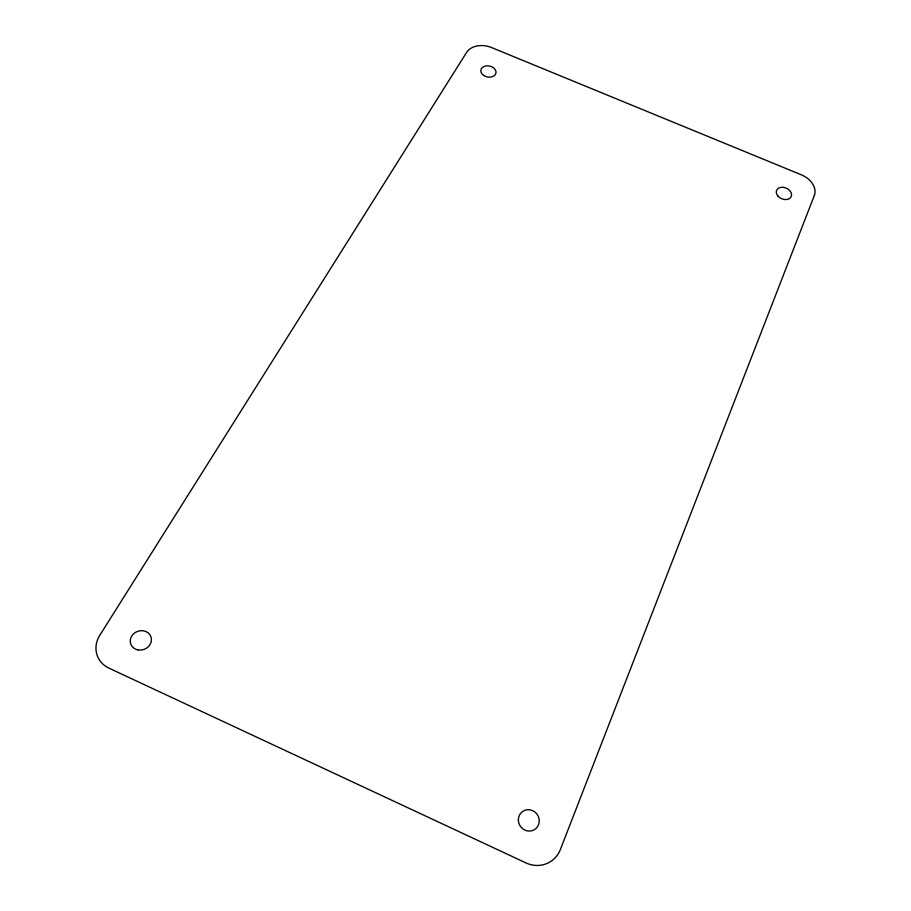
<?xml version="1.0" encoding="UTF-8"?>
<svg xmlns="http://www.w3.org/2000/svg" width="911" height="911" viewBox="0 0 911 911"><rect width="100%" height="100%" fill="white"/><g stroke="black" fill="none" stroke-linecap="round" stroke-linejoin="round"><path stroke-width="1.37" d="M814.32 195.512L560.379 849.496A27.376 25.872 61.1 0 1 526.091 862.968L109.013 668.173A27.023 23.993 -21.7 0 1 99.789 635.331L466.66 52.326A19.165 13.79 11.8 0 1 491.473 47.52L801.35 174.81A19.7 14.303 23 0 1 814.32 195.512M518.37 820.447A10.83 10.283 58 0 0 534.484 829.602A10.83 10.283 58 0 0 533.539 811.109A10.83 10.283 58 0 0 518.37 820.447M777.88 196.002A7.914 5.773 22.8 0 0 790.987 196.97A7.914 5.773 22.8 0 0 782.913 187.302A7.914 5.773 22.8 0 0 777.88 196.002M483.582 75.385A7.709 5.58 12 0 0 495.926 73.142A7.709 5.58 12 0 0 485.677 65.968A7.709 5.58 12 0 0 483.582 75.385M137.766 649.862A10.716 9.566 -20.4 0 0 151.146 637.484A10.716 9.566 -20.4 0 0 133.598 633.817A10.716 9.566 -20.4 0 0 137.766 649.862"/></g></svg>
